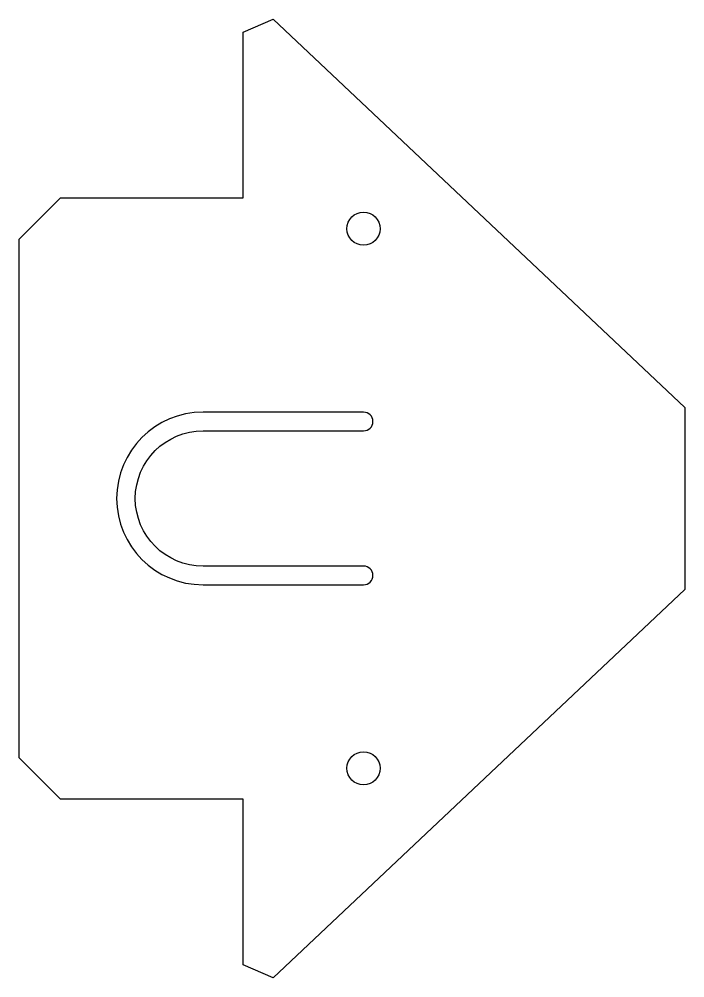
# Model space of a CAD drawing. Header units: inches. Extents: x -6.12 to -2.11, y -20.95 to -15.16.
import ezdxf

# ---------------------------------------------------------------- set-up
doc = ezdxf.new("R2010")
doc.units = ezdxf.units.IN
doc.layers.get('0').update_dxf_attribs({"linetype": 'CONTINUOUS'})

msp = doc.modelspace()

# ---------------------------------------------------------------- linework, layer by layer
msp.add_lwpolyline([(-4.5899, -20.9502), (-4.7717, -20.8717), (-4.7717, -19.8717), (-5.8717, -19.8717), (-6.1217, -19.6217), (-6.1217, -16.4917), (-5.8717, -16.2417), (-4.7717, -16.2417), (-4.7717, -15.2417), (-4.5899, -15.1633), (-2.1067, -17.5067), (-2.1067, -18.6067)], close=True)
msp.add_lwpolyline([(-4.0442, -17.5359), (-5.013, -17.5359, 1), (-5.013, -18.5775), (-4.0442, -18.5775, 1), (-4.0442, -18.465), (-5.013, -18.465, -1), (-5.013, -17.6484), (-4.0442, -17.6484, 1)], format="xyb", close=True)
for centre in [(-4.0445, -16.4281), (-4.0445, -19.6854)]:
    msp.add_circle(centre, 0.1)

doc.saveas('drawing.dxf')
